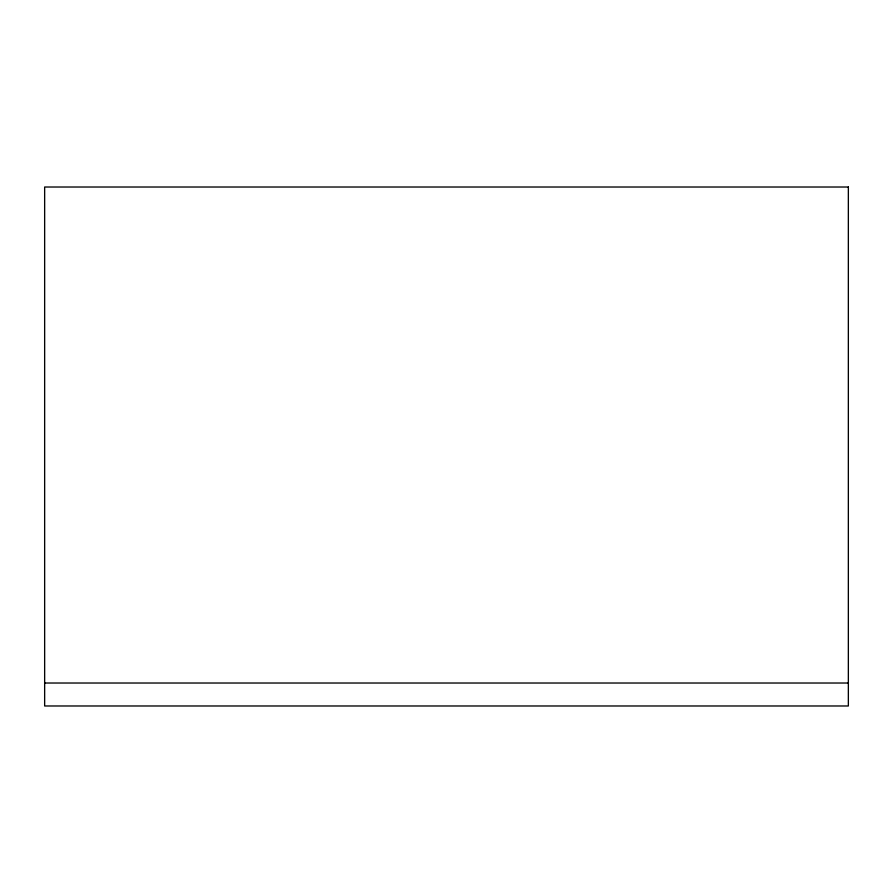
<?xml version="1.0" encoding="UTF-8"?>
<svg xmlns="http://www.w3.org/2000/svg" width="893" height="893" viewBox="0 0 893 893"><rect width="100%" height="100%" fill="white"/><g stroke="black" fill="none" stroke-linecap="round" stroke-linejoin="round"><path stroke-width="1.34" d="M44.65 683.022L848.35 683.022M848.35 187.017L44.65 187.017L44.65 705.983L848.35 705.983L848.35 187.017"/></g></svg>
